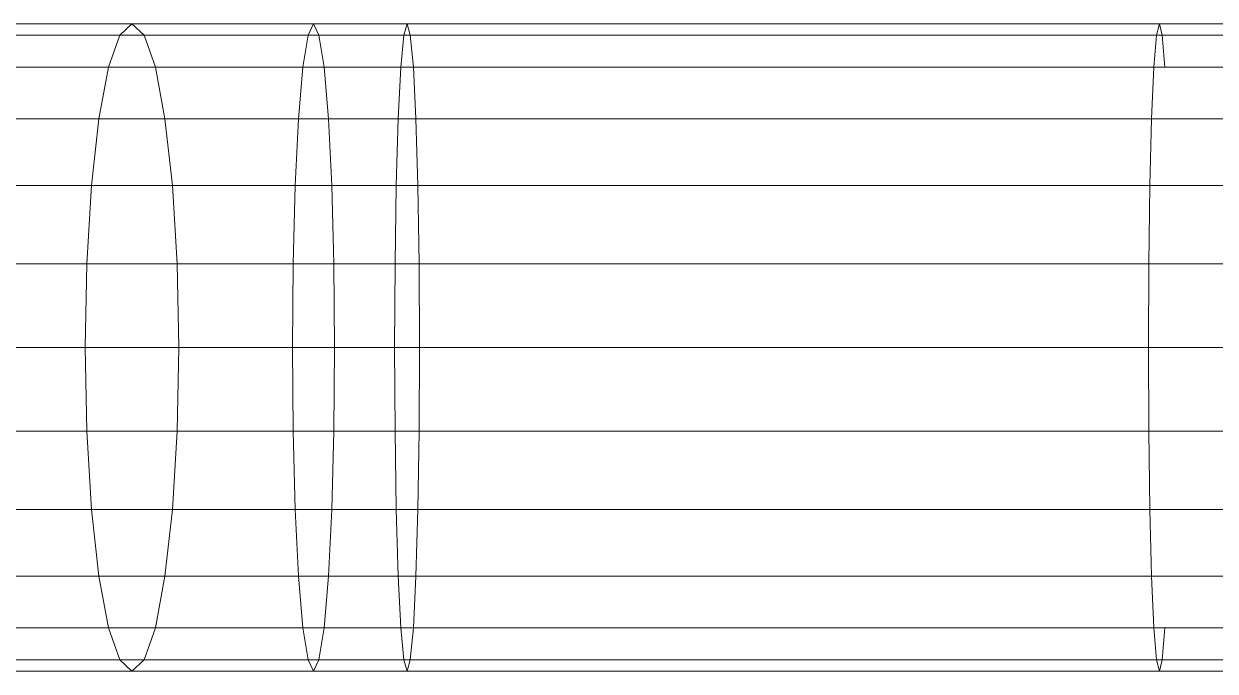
# Model space of a CAD drawing. Header units: inches. Extents: x -1551 to 2054, y 9767 to 12269.
# Drawn here: x 1036.289 to 1037.676, y 11465.225 to 11465.979 of the extents above; entities that cross this region are included whole.
import ezdxf

# ---------------------------------------------------------------- set-up
doc = ezdxf.new("R2010")
doc.units = ezdxf.units.IN
doc.header["$MEASUREMENT"] = 0
doc.layers.add('G-IMPT', color=8, linetype='Continuous', lineweight=9)
doc.layers.add('P-SANR-FIXT', color=6, linetype='Continuous', lineweight=9)

# ---------------------------------------------------------------- blocks, each defined once
blk = doc.blocks.new('Plbg-Sink Wall Mounted-UH - T11839_dwg-791503-KEY PLAN - 1ST FLOOR')
at = {"layer": 'G-IMPT'}
for p, q in [((1.2954, 0.3769), (-1.2172, 0.3769)), ((1.2954, 0.3769), (1.292, 0.3639)), ((1.2954, 0.3769), (2.1714, 0.3769)), ((1.2987, 0.3639), (1.2954, 0.3769)), ((2.1714, 0.3769), (2.1677, 0.3639)), ((2.2805, 0.3769), (2.1714, 0.3769)), ((2.1752, 0.3639), (2.1714, 0.3769)), ((2.2805, 0.3769), (2.2741, 0.3639)), ((2.4918, 0.3769), (2.2805, 0.3769)), ((2.2868, 0.3639), (2.2805, 0.3769)), ((2.4918, 0.3769), (2.4778, 0.3639)), ((2.7487, 0.3769), (2.4918, 0.3769)), ((2.5059, 0.3639), (2.4918, 0.3769)), ((-1.2153, 0.3639), (1.2987, 0.3639)), ((-1.2153, 0.3639), (1.292, 0.3639)), ((1.292, 0.3639), (1.289, 0.3264)), ((1.292, 0.3639), (2.1677, 0.3639)), ((1.3017, 0.3264), (1.2987, 0.3639)), ((1.2987, 0.3639), (2.1752, 0.3639)), ((2.1677, 0.3639), (2.1641, 0.3264)), ((2.2741, 0.3639), (2.1677, 0.3639)), ((2.2868, 0.3639), (2.1752, 0.3639)), ((2.1787, 0.3264), (2.1752, 0.3639)), ((2.2741, 0.3639), (2.2682, 0.3264)), ((2.4778, 0.3639), (2.2741, 0.3639)), ((2.2927, 0.3264), (2.2868, 0.3639)), ((2.5059, 0.3639), (2.2868, 0.3639)), ((2.4778, 0.3639), (2.4646, 0.3264)), ((2.4778, 0.3639), (2.7234, 0.3639)), ((2.519, 0.3264), (2.5059, 0.3639)), ((2.5059, 0.3639), (2.7739, 0.3639)), ((1.3017, 0.3264), (-1.2135, 0.3264)), ((1.3044, 0.2664), (1.3017, 0.3264)), ((1.3017, 0.3264), (2.1787, 0.3264)), ((1.3017, 0.3264), (2.1641, 0.3264)), ((2.1641, 0.3264), (2.1611, 0.2664)), ((2.2682, 0.3264), (2.1641, 0.3264)), ((2.2927, 0.3264), (2.1787, 0.3264)), ((2.1818, 0.2664), (2.1787, 0.3264)), ((2.2682, 0.3264), (2.2631, 0.2664)), ((2.4646, 0.3264), (2.2682, 0.3264)), ((2.2978, 0.2664), (2.2927, 0.3264)), ((2.519, 0.3264), (2.2927, 0.3264)), ((2.4646, 0.3264), (2.4534, 0.2664)), ((2.6998, 0.3264), (2.4646, 0.3264)), ((2.5303, 0.2664), (2.519, 0.3264)), ((2.7975, 0.3264), (2.519, 0.3264)), ((-1.212, 0.2664), (1.3044, 0.2664)), ((1.3064, 0.1885), (1.3044, 0.2664)), ((1.3044, 0.2664), (2.1818, 0.2664)), ((1.3044, 0.2664), (2.1611, 0.2664)), ((2.1611, 0.2664), (2.1588, 0.1885)), ((2.2631, 0.2664), (2.1611, 0.2664)), ((2.2978, 0.2664), (2.1818, 0.2664)), ((2.1841, 0.1885), (2.1818, 0.2664)), ((2.2631, 0.2664), (2.2592, 0.1885)), ((2.4534, 0.2664), (2.2631, 0.2664)), ((2.3017, 0.1885), (2.2978, 0.2664)), ((2.5303, 0.2664), (2.2978, 0.2664)), ((2.4534, 0.2664), (2.4447, 0.1885)), ((2.4534, 0.2664), (2.6796, 0.2664)), ((2.5389, 0.1885), (2.5303, 0.2664)), ((2.5303, 0.2664), (2.8177, 0.2664)), ((1.3064, 0.1885), (-1.2109, 0.1885)), ((1.3077, 0.0975), (1.3064, 0.1885)), ((1.3064, 0.1885), (2.1841, 0.1885)), ((1.3064, 0.1885), (2.1588, 0.1885)), ((2.1588, 0.1885), (2.1573, 0.0975)), ((2.2592, 0.1885), (2.1588, 0.1885)), ((2.3017, 0.1885), (2.1841, 0.1885)), ((2.1855, 0.0975), (2.1841, 0.1885)), ((2.2592, 0.1885), (2.2568, 0.0975)), ((2.4447, 0.1885), (2.2592, 0.1885)), ((2.3042, 0.0975), (2.3017, 0.1885)), ((2.5389, 0.1885), (2.3017, 0.1885)), ((2.4447, 0.1885), (2.4393, 0.0975)), ((2.664, 0.1885), (2.4447, 0.1885)), ((2.5444, 0.0975), (2.5389, 0.1885)), ((2.8333, 0.1885), (2.5389, 0.1885)), ((-1.2101, 0.0975), (1.3077, 0.0975)), ((1.3081, 0), (1.3077, 0.0975)), ((1.3077, 0.0975), (2.1855, 0.0975)), ((1.3077, 0.0975), (2.1573, 0.0975)), ((2.1568, 0), (2.1573, 0.0975)), ((2.2568, 0.0975), (2.1573, 0.0975)), ((2.3042, 0.0975), (2.1855, 0.0975)), ((2.1861, 0), (2.1855, 0.0975)), ((2.2559, 0), (2.2568, 0.0975)), ((2.4393, 0.0975), (2.2568, 0.0975)), ((2.305, 0), (2.3042, 0.0975)), ((2.5444, 0.0975), (2.3042, 0.0975)), ((2.4374, 0), (2.4393, 0.0975)), ((2.4393, 0.0975), (2.6543, 0.0975)), ((2.5462, 0), (2.5444, 0.0975)), ((2.5444, 0.0975), (2.843, 0.0975)), ((1.3081, 0), (-1.2099, 0)), ((1.3077, -0.0975), (1.3081, 0)), ((1.3081, 0), (2.1568, 0)), ((1.3081, 0), (2.1861, 0)), ((2.2559, 0), (2.1568, 0)), ((2.1573, -0.0975), (2.1568, 0)), ((2.1855, -0.0975), (2.1861, 0)), ((2.305, 0), (2.1861, 0)), ((2.2568, -0.0975), (2.2559, 0)), ((2.2559, 0), (2.4374, 0)), ((2.3042, -0.0975), (2.305, 0)), ((2.5462, 0), (2.305, 0)), ((2.4393, -0.0975), (2.4374, 0)), ((2.4374, 0), (2.6509, 0)), ((2.5444, -0.0975), (2.5462, 0)), ((2.8464, 0), (2.5462, 0)), ((-1.2101, -0.0975), (1.3077, -0.0975)), ((1.3064, -0.1885), (1.3077, -0.0975)), ((1.3077, -0.0975), (2.1573, -0.0975)), ((1.3077, -0.0975), (2.1855, -0.0975)), ((2.2568, -0.0975), (2.1573, -0.0975)), ((2.1573, -0.0975), (2.1588, -0.1885)), ((2.1841, -0.1885), (2.1855, -0.0975)), ((2.3042, -0.0975), (2.1855, -0.0975)), ((2.4393, -0.0975), (2.2568, -0.0975)), ((2.2568, -0.0975), (2.2592, -0.1885)), ((2.3017, -0.1885), (2.3042, -0.0975)), ((2.5444, -0.0975), (2.3042, -0.0975)), ((2.4393, -0.0975), (2.6543, -0.0975)), ((2.4393, -0.0975), (2.4447, -0.1885)), ((2.5389, -0.1885), (2.5444, -0.0975)), ((2.5444, -0.0975), (2.843, -0.0975)), ((1.3064, -0.1885), (-1.2109, -0.1885)), ((1.3044, -0.2664), (1.3064, -0.1885)), ((1.3064, -0.1885), (2.1588, -0.1885)), ((1.3064, -0.1885), (2.1841, -0.1885)), ((2.2592, -0.1885), (2.1588, -0.1885)), ((2.1588, -0.1885), (2.1611, -0.2664)), ((2.1818, -0.2664), (2.1841, -0.1885)), ((2.3017, -0.1885), (2.1841, -0.1885)), ((2.4447, -0.1885), (2.2592, -0.1885)), ((2.2592, -0.1885), (2.2631, -0.2664)), ((2.2978, -0.2664), (2.3017, -0.1885)), ((2.5389, -0.1885), (2.3017, -0.1885)), ((2.664, -0.1885), (2.4447, -0.1885)), ((2.4447, -0.1885), (2.4534, -0.2664)), ((2.5303, -0.2664), (2.5389, -0.1885)), ((2.8333, -0.1885), (2.5389, -0.1885)), ((-1.212, -0.2664), (1.3044, -0.2664)), ((1.3017, -0.3264), (1.3044, -0.2664)), ((1.3044, -0.2664), (2.1611, -0.2664)), ((1.3044, -0.2664), (2.1818, -0.2664)), ((2.2631, -0.2664), (2.1611, -0.2664)), ((2.1611, -0.2664), (2.1641, -0.3264)), ((2.1787, -0.3264), (2.1818, -0.2664)), ((2.2978, -0.2664), (2.1818, -0.2664)), ((2.4534, -0.2664), (2.2631, -0.2664)), ((2.2631, -0.2664), (2.2682, -0.3264)), ((2.2927, -0.3264), (2.2978, -0.2664)), ((2.5303, -0.2664), (2.2978, -0.2664)), ((2.4534, -0.2664), (2.6796, -0.2664)), ((2.4534, -0.2664), (2.4646, -0.3264)), ((2.519, -0.3264), (2.5303, -0.2664)), ((2.5303, -0.2664), (2.8177, -0.2664)), ((1.3017, -0.3264), (-1.2135, -0.3264)), ((1.289, -0.3264), (1.292, -0.3639)), ((1.2987, -0.3639), (1.3017, -0.3264)), ((1.3017, -0.3264), (2.1641, -0.3264)), ((1.3017, -0.3264), (2.1787, -0.3264)), ((2.2682, -0.3264), (2.1641, -0.3264)), ((2.1641, -0.3264), (2.1677, -0.3639)), ((2.1752, -0.3639), (2.1787, -0.3264)), ((2.2927, -0.3264), (2.1787, -0.3264)), ((2.4646, -0.3264), (2.2682, -0.3264)), ((2.2682, -0.3264), (2.2741, -0.3639)), ((2.2868, -0.3639), (2.2927, -0.3264)), ((2.519, -0.3264), (2.2927, -0.3264)), ((2.6998, -0.3264), (2.4646, -0.3264)), ((2.4646, -0.3264), (2.4778, -0.3639)), ((2.5059, -0.3639), (2.519, -0.3264)), ((2.7975, -0.3264), (2.519, -0.3264)), ((-1.2153, -0.3639), (1.292, -0.3639)), ((-1.2153, -0.3639), (1.2987, -0.3639)), ((1.292, -0.3639), (1.2954, -0.3769)), ((1.292, -0.3639), (2.1677, -0.3639)), ((1.2954, -0.3769), (1.2987, -0.3639)), ((1.2987, -0.3639), (2.1752, -0.3639)), ((2.2741, -0.3639), (2.1677, -0.3639)), ((2.1677, -0.3639), (2.1714, -0.3769)), ((2.1714, -0.3769), (2.1752, -0.3639)), ((2.2868, -0.3639), (2.1752, -0.3639)), ((2.4778, -0.3639), (2.2741, -0.3639)), ((2.2741, -0.3639), (2.2805, -0.3769)), ((2.2805, -0.3769), (2.2868, -0.3639)), ((2.5059, -0.3639), (2.2868, -0.3639)), ((2.4778, -0.3639), (2.7234, -0.3639)), ((2.4778, -0.3639), (2.4918, -0.3769)), ((2.4918, -0.3769), (2.5059, -0.3639)), ((2.5059, -0.3639), (2.7739, -0.3639)), ((1.2954, -0.3769), (-1.2172, -0.3769)), ((1.2954, -0.3769), (2.1714, -0.3769)), ((2.2805, -0.3769), (2.1714, -0.3769)), ((2.4918, -0.3769), (2.2805, -0.3769)), ((2.7487, -0.3769), (2.4918, -0.3769))]:
    blk.add_line(p, q, dxfattribs=at)
blk = doc.blocks.new('Plbg-Sink Wall Mounted-UH - Sink-403447-KEY PLAN - 1ST FLOOR')
at = {"rotation": 270.0000000000001}
blk.add_blockref('Plbg-Sink Wall Mounted-UH - T11839_dwg-791503-KEY PLAN - 1ST FLOOR', (0, -5.2989), dxfattribs=at)

msp = doc.modelspace()

# ---------------------------------------------------------------- block references
at = {"layer": 'P-SANR-FIXT', "rotation": 269.9999999999986}
msp.add_blockref('Plbg-Sink Wall Mounted-UH - Sink-403447-KEY PLAN - 1ST FLOOR', (1044.2056, 11465.6019), dxfattribs=at)

doc.saveas('drawing.dxf')
